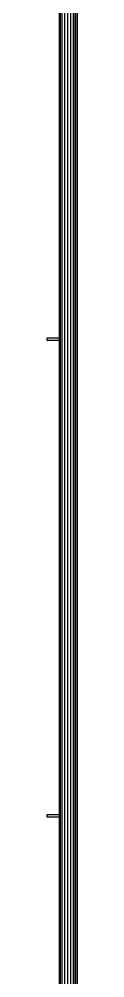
# Model space of a CAD drawing. Header units: metres. Extents: x 0 to 63075, y 0 to 44550.
# Drawn here: x 50758.4 to 50772.4, y 40279 to 40720.2 of the extents above; entities that cross this region are included whole.
import ezdxf

# ---------------------------------------------------------------- set-up
doc = ezdxf.new("R2010")
doc.units = ezdxf.units.M
doc.header["$LTSCALE"] = 75
for name, color, linetype in [('GSB', 7, 'Continuous'), ('ML6', 1, 'Continuous'), ('SL1', 8, 'Continuous')]:
    doc.layers.add(name, color=color, linetype=linetype)

# ---------------------------------------------------------------- blocks, each defined once
blk = doc.blocks.new('A$C6bae614f')
at = {"layer": 'SL1'}
for p, q in [((352266, 48255.3), (352265.8, 42053.5)), ((352213.5, 48142.8), (352213.2, 40905)), ((352218.8, 48144.6), (352218.5, 40905)), ((352226.7, 48145.7), (352226.4, 40905)), ((352236, 48146.1), (352235.8, 40905)), ((352245.4, 48145.7), (352245.1, 40905)), ((352253.3, 48144.6), (352253, 40905)), ((352211.4, 40905), (352211.6, 48118.5)), ((352258.6, 48118.5), (352258.3, 40905)), ((352260.4, 48118.5), (352260.2, 40905)), ((352172.4, 45003.6), (352172.4, 44997.3)), ((352211.5, 45003.6), (352172.4, 45003.6)), ((352172.4, 44997.3), (352211.5, 44997.3)), ((352211.5, 43543.1), (352172.4, 43543.1)), ((352172.4, 43543.1), (352172.4, 43536.7)), ((352172.4, 43536.7), (352211.5, 43536.7))]:
    blk.add_line(p, q, dxfattribs=at)
blk = doc.blocks.new('zw$15D4')
at = {"layer": 'ML6', "xscale": 0.2502808837766805, "yscale": 0.2502808837766805, "zscale": 0.2502808837766805}
blk.add_blockref('A$C6bae614f', (-85544.74, -3177.34), dxfattribs=at)

msp = doc.modelspace()

# ---------------------------------------------------------------- block references
at = {"layer": 'GSB', "xscale": 0.6000000000000068, "yscale": 0.6000000000000068, "zscale": 0.6000000000000068}
msp.add_blockref('zw$15D4', (49200, 35721.63), dxfattribs=at)

doc.saveas('drawing.dxf')
